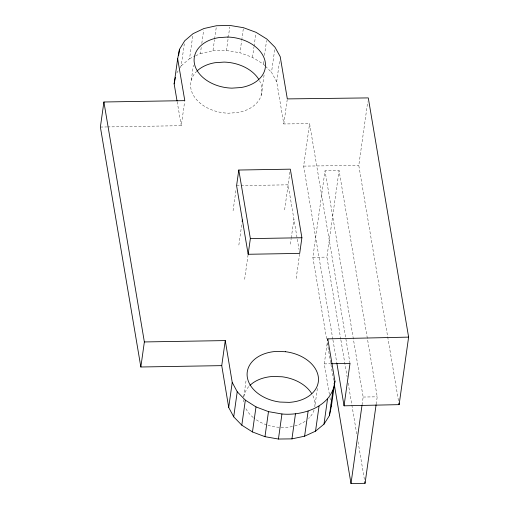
<?xml version="1.0" encoding="UTF-8"?>
<svg xmlns="http://www.w3.org/2000/svg" width="509" height="509" viewBox="0 0 509 509"><rect width="100%" height="100%" fill="white"/><g stroke="black" fill="none" stroke-linecap="round" stroke-linejoin="round"><path stroke-width="0.38" stroke-dasharray="2.54 1.91" d="M180.008 67.786L181.217 65.807L184.296 43.889M181.217 65.807L189.539 58.713L192.949 34.447M107.52 126.932L181.274 125.685L184.684 101.418M191.295 80.11L193.382 65.235M195.634 55.831L200.368 53.591L201.246 47.331M201.799 43.411L203.67 30.107M200.368 53.591L212.959 50.792L214.499 39.829M214.607 39.047L216.37 26.519M212.959 50.792L226.46 50.499L229.756 27.015M264.915 65.706L263.268 64.051L252.496 57.364L239.943 52.745L241.597 41M241.705 40.217L243.353 28.472M252.496 57.364L253.927 47.184M254.042 46.402L255.798 33.88M233.071 210.739L236.042 189.602M263.268 64.051L263.815 60.132M264.476 55.436L266.57 40.561M238.855 245.033L241.82 223.896M261.251 95.183L264.114 74.829M350.014 363.356L309.593 123.636L283.806 123.954L276.673 81.675L271.513 72.342L274.815 48.858M244.632 279.32L248.042 255.054M276.673 81.675L279.753 59.757M243.792 396.645L246.21 379.421M283.806 123.954L287.216 99.688M284.607 209.867L290.003 171.508M290.391 244.161L291.161 238.683M291.269 237.9L293.909 219.112M332.816 339.236L303.625 166.106L309.593 123.636M296.174 278.455L299.585 254.188M326.581 338.739L312.857 257.331L325.016 170.827L339.07 170.591L377.214 396.81L376.221 403.891M340.769 339.287L326.912 257.096L339.07 170.591M317.387 388.456L314.855 406.462A35.878 25.323 8 0 0 312.348 394.679M329.412 394.437L324.265 363.903L327.344 341.984M398.471 400.736L358.788 165.425L367.727 101.832M362.052 404.909L363.159 397.045L325.016 170.827M176.776 73.067L179.601 68.448M189.539 58.713L194.953 56.149M324.265 363.903L330.506 363.77M100.381 127.053L106.731 126.945M236.59 185.69L288.132 184.818L299.037 249.505M312.857 257.331L326.912 257.096M363.159 397.045L377.214 396.81M303.625 166.106L358.788 165.425M226.46 50.499L239.943 52.745M265.463 66.259L271.513 72.342M177.183 101.679L181.274 125.685M340.903 340.069L347.106 376.857M348.162 383.118L356.873 434.781M358.062 441.825L364.527 480.184M332.95 340.018L336.78 362.739M327.242 342.652L333.84 381.788M329.94 397.574L330.335 399.921M314.066 410.063A35.878 25.323 8 0 1 308.664 418.443M305.126 421.299A35.878 25.323 8 0 1 294.59 426.001M292.459 426.51A35.878 25.323 8 0 1 285.721 427.426L276.419 427.115A35.878 25.323 8 0 1 268.033 425.314M266.576 424.843A35.878 25.323 8 0 1 253.8 417.997M253.215 417.52A35.878 25.323 8 0 1 245.465 407.766M243.728 401.868A35.878 25.323 8 0 1 243.569 399.629M243.779 396.702A35.878 25.323 8 0 1 249.874 385.447M259.501 80.664A35.878 25.323 8 0 1 237.569 112.578L228.42 113.202A35.878 25.323 8 0 1 195.259 98.091A35.878 25.323 8 0 1 196.69 71.33"/><path stroke-width="0.76" d="M336.913 363.521L344.046 405.819L399.126 404.642L408.619 337.123L368.281 97.906L287.324 98.905L280.198 56.626L275.032 47.292L266.786 38.996L256.021 32.315L243.467 27.69L229.979 25.45L216.478 25.736L203.886 28.542L193.064 33.664L184.742 40.758L179.486 49.335L177.66 58.821L184.799 100.636L103.906 101.997L100.381 127.053L140.847 366.995L221.739 365.634L225.258 340.585L144.365 341.946L140.847 366.995M177.049 100.909L174.142 83.87L177.66 58.821M178.608 55.602L179.486 49.335M238.791 170.031L236.59 185.69L248.157 254.271L299.693 253.406L301.894 237.748L290.327 169.16L238.791 170.031L250.358 238.613L248.157 254.271M242.15 221.542L242.373 219.977M408.619 337.123L327.783 338.854L334.916 381.133L331.391 406.182L329.399 415.643L323.991 424.162L315.529 431.174L304.605 436.188L291.95 438.873L278.429 439.038L264.966 436.677L252.477 431.95L241.813 425.174L233.707 416.82L228.7 407.448L232.225 382.399L225.258 340.585M233.707 416.82L237.226 391.771L232.225 382.399M241.813 425.174L245.338 400.125L237.226 391.771M252.477 431.95L255.995 406.901L245.338 400.125M264.966 436.677L268.485 411.628L255.995 406.901M278.429 439.038L281.948 413.989C303.669 416.025 332.765 406.188 334.916 381.133M291.95 438.873L295.468 413.823M304.605 436.188L308.123 411.138M327.567 340.419L327.783 338.854M315.529 431.174L319.054 406.125M323.991 424.162L327.51 399.113M329.399 415.643L332.918 390.588M344.046 405.819L350.014 363.356L331.289 363.757M376.106 404.674L365.055 483.315L351 483.55L361.944 405.698M174.142 83.87L175.401 77.304M250.358 238.613L301.894 237.748M268.485 411.628L281.948 413.989M398.865 403.083L399.126 404.642M364.794 481.749L365.055 483.315M334.108 383.353L351 483.55M331.13 404.617L331.391 406.182M103.906 101.997L144.365 341.946M221.739 365.634L228.7 407.448M249.874 385.447A35.878 25.323 8 0 1 272.818 376.463L282.12 376.775A35.878 25.323 8 0 1 311.514 393.272M197.225 70.821A35.878 25.323 8 0 1 214.97 62.715L224.119 62.092A35.878 25.323 8 0 1 258.776 79.385M227.644 37.042L218.488 37.666A35.878 25.323 8 0 0 194.743 64.987A35.878 25.323 8 0 0 231.945 88.146L241.094 87.523A35.878 25.323 8 0 0 264.845 60.208A35.878 25.323 8 0 0 227.644 37.042M285.644 351.725L276.336 351.414A35.878 25.323 8 0 0 247.132 375.699A35.878 25.323 8 0 0 279.937 402.059L289.246 402.371A35.878 25.323 8 0 0 318.443 378.092A35.878 25.323 8 0 0 285.644 351.725"/></g></svg>
